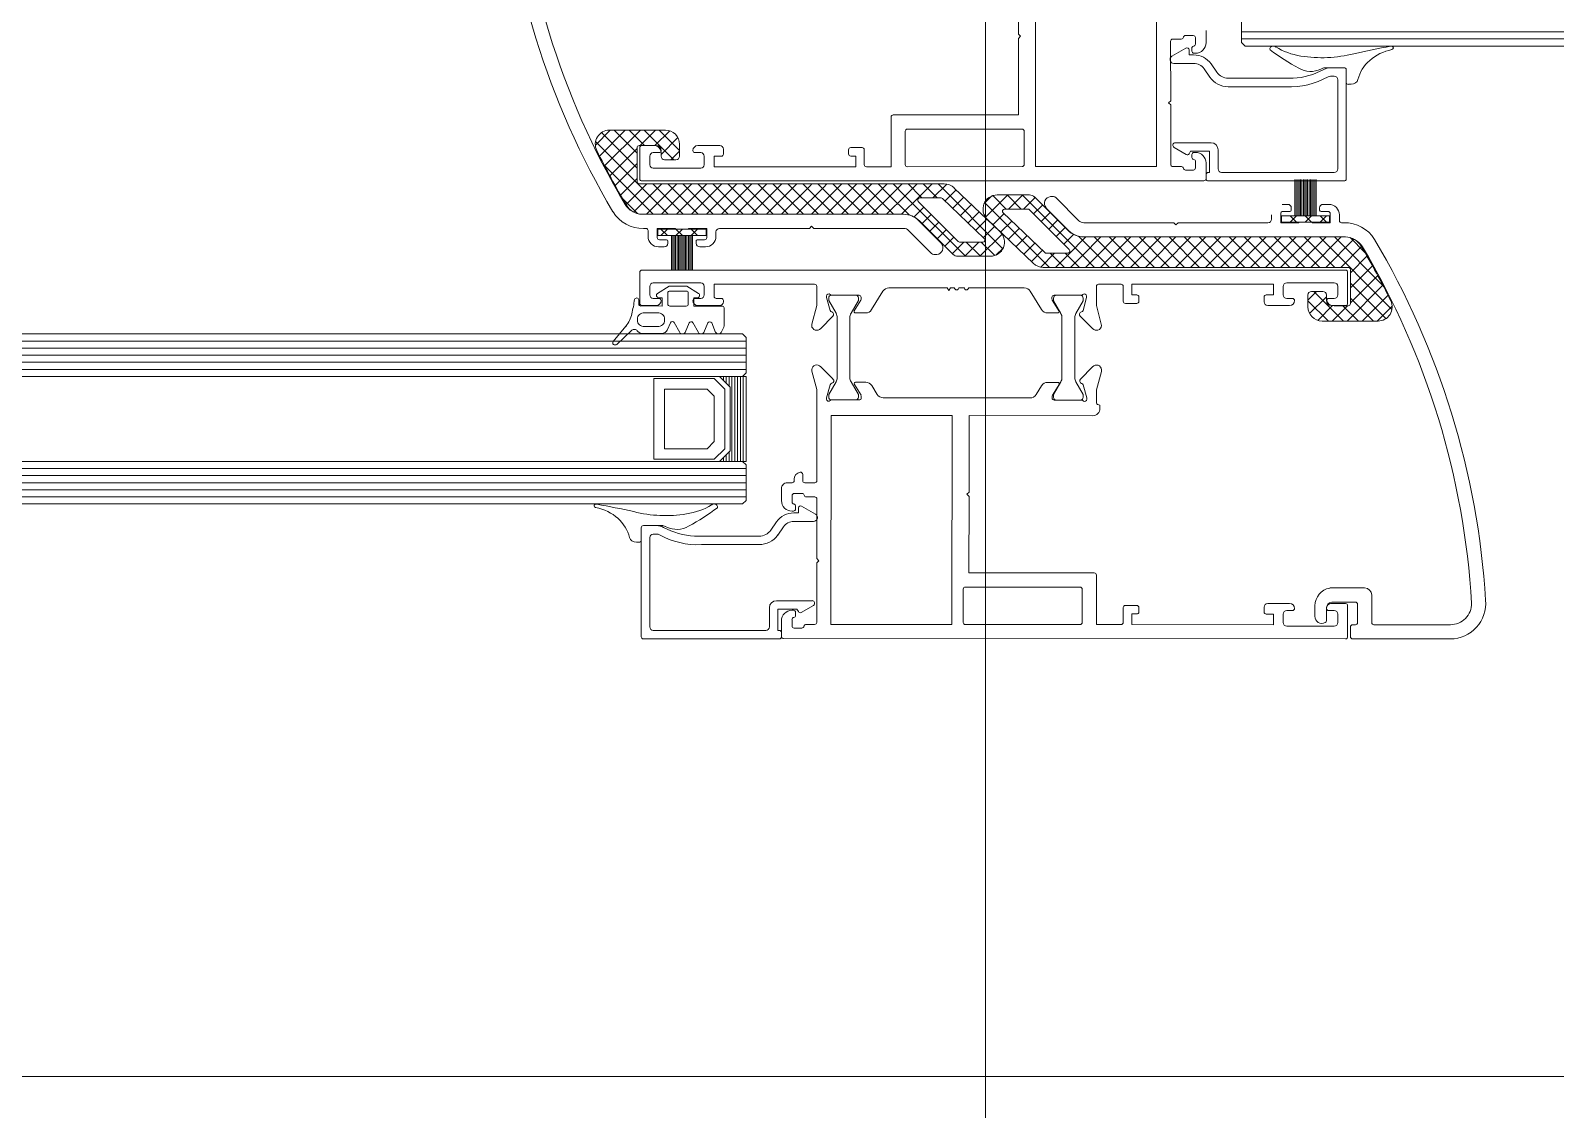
# Model space of a CAD drawing. Header units: centimetres. Extents: x 118932 to 154602, y -32682 to -23521.
# Drawn here: x 134402.04 to 134423.59, y -28094.11 to -28078.88 of the extents above; entities that cross this region are included whole.
import ezdxf

# ---------------------------------------------------------------- set-up
doc = ezdxf.new("R2010")
doc.units = ezdxf.units.CM
doc.header["$LTSCALE"] = 50
doc.header["$MEASUREMENT"] = 0
for name, color, linetype, lineweight, true_color in [('GEN_00_BL_Yazı', 7, 'Continuous', 0, 0x4f5250), ('GEN_02_TF_Pencere', 7, 'Continuous', 9, 0x6093ac), ('GEN_05_ML_Mermer', 7, 'Continuous', 9, 0x9d8692)]:
    doc.layers.add(name, color=color, linetype=linetype, lineweight=lineweight, true_color=true_color)
doc.layers.add('revizyon notlar', color=1, linetype='Continuous', lineweight=30)

# ---------------------------------------------------------------- blocks, each defined once
blk = doc.blocks.new('dkk')
at = {"layer": 'GEN_00_BL_Yazı'}
blk.add_line((-158.867, -26), (-158.867, 32.323), dxfattribs=at)
at = {"layer": 'GEN_02_TF_Pencere'}
for p, q in [((-158.401, -9.284), (-158.402, -8.204)), ((-158.162, -8.204), (-158.16, -11.154)), ((-156.45, -11.153), (-156.452, -8.203)), ((-155.25, -9.401), (-155.25, -8.901)), ((-155.751, -9.233), (-155.751, -9.403)), ((-155.25, -9.251), (-12.57, -9.251)), ((-158.371, -9.314), (-158.401, -9.284)), ((-158.401, -9.344), (-158.371, -9.314)), ((-158.4, -10.424), (-158.401, -9.344)), ((-156.251, -9.383), (-156.25, -10.223)), ((-156.1, -9.353), (-156.221, -9.353)), ((-155.931, -9.303), (-156.041, -9.303)), ((-155.901, -9.423), (-155.901, -9.333)), ((-155.25, -9.351), (-12.57, -9.351)), ((-155.2, -9.451), (-155.25, -9.401)), ((-155.2, -9.451), (-12.62, -9.451)), ((-156.233, -9.595), (-156.035, -9.481)), ((-155.99, -9.507), (-155.99, -9.577)), ((-155.99, -9.577), (-155.926, -9.577)), ((-155.951, -9.523), (-155.951, -9.482)), ((-155.901, -9.553), (-155.921, -9.553)), ((-155.926, -9.697), (-156.205, -9.697)), ((-155.698, -9.89), (-155.779, -9.774)), ((-155.68, -9.705), (-155.599, -9.821)), ((-155.436, -9.906), (-154.522, -9.906)), ((-153.94, -9.877), (-153.992, -9.877)), ((-153.989, -9.757), (-153.8, -9.757)), ((-153.77, -9.787), (-153.77, -11.327)), ((-154.62, -10.026), (-155.436, -10.026)), ((-153.89, -11.187), (-153.89, -9.927)), ((-156.25, -10.223), (-156.28, -10.253)), ((-156.28, -10.253), (-156.25, -10.283)), ((-156.25, -10.283), (-156.25, -11.123)), ((-160.2, -11.155), (-160.2, -10.455)), ((-160.17, -10.425), (-158.4, -10.424)), ((-160, -10.655), (-160, -11.125)), ((-158.35, -10.624), (-159.97, -10.625)), ((-158.329, -10.632), (-158.329, -10.632)), ((-158.32, -11.124), (-158.32, -10.654)), ((-163.75, -11.327), (-163.75, -10.887)), ((-163.72, -10.857), (-163.52, -10.857)), ((-163.48, -10.957), (-163.56, -10.957)), ((-162.89, -10.957), (-162.97, -10.957)), ((-162.93, -10.857), (-162.62, -10.857)), ((-162.57, -10.907), (-162.57, -10.977)), ((-160.8, -10.975), (-160.8, -10.915)), ((-160.77, -10.885), (-160.61, -10.885)), ((-160.58, -10.915), (-160.58, -11.125)), ((-156.031, -10.983), (-156.202, -10.885)), ((-156.184, -10.817), (-155.68, -10.817)), ((-155.97, -10.937), (-155.99, -10.972)), ((-155.7, -10.937), (-155.97, -10.937)), ((-155.95, -11.024), (-155.95, -10.983)), ((-155.92, -10.953), (-155.9, -10.953)), ((-155.7, -11.237), (-155.7, -10.937)), ((-155.58, -10.917), (-155.58, -11.187)), ((-163.61, -11.007), (-163.61, -11.127)), ((-163.56, -11.177), (-162.89, -11.177)), ((-162.84, -11.127), (-162.84, -11.007)), ((-162.6, -11.007), (-162.7, -11.007)), ((-162.7, -11.007), (-162.7, -11.157)), ((-162.7, -11.157), (-160.7, -11.155)), ((-160.7, -11.005), (-160.77, -11.005)), ((-160.7, -11.155), (-160.7, -11.005)), ((-160.55, -11.155), (-160.2, -11.155)), ((-159.97, -11.155), (-158.35, -11.154)), ((-158.16, -11.154), (-156.45, -11.153)), ((-158.16, -11.154), (-158.16, -11.154)), ((-156.22, -11.153), (-156.099, -11.153)), ((-156.04, -11.203), (-155.93, -11.203)), ((-155.9, -11.173), (-155.9, -11.083)), ((-155.75, -11.103), (-155.75, -11.323)), ((-155.78, -11.353), (-163.72, -11.357)), ((-155.78, -11.353), (-155.78, -11.353)), ((-155.75, -11.327), (-155.75, -11.267)), ((-155.72, -11.237), (-155.7, -11.237)), ((-153.8, -11.357), (-155.72, -11.357)), ((-155.53, -11.237), (-153.94, -11.237)), ((-154.496, -11.847), (-154.496, -11.337)), ((-154.476, -11.847), (-154.476, -11.337)), ((-154.456, -11.847), (-154.456, -11.337)), ((-154.436, -11.847), (-154.436, -11.337)), ((-154.416, -11.847), (-154.416, -11.337)), ((-154.396, -11.847), (-154.396, -11.337)), ((-154.376, -11.847), (-154.376, -11.337)), ((-154.356, -11.847), (-154.356, -11.337)), ((-154.336, -11.847), (-154.336, -11.337)), ((-154.316, -11.847), (-154.316, -11.337)), ((-154.296, -11.847), (-154.296, -11.337)), ((-154.276, -11.847), (-154.276, -11.337)), ((-154.256, -11.847), (-154.256, -11.337)), ((-154.236, -11.847), (-154.236, -11.337)), ((-154.216, -11.847), (-154.216, -11.337)), ((-154.196, -11.847), (-154.196, -11.337)), ((-153.8, -11.357), (-153.8, -11.357)), ((-154.006, -11.847), (-154.686, -11.847)), ((-154.686, -11.847), (-154.686, -11.937)), ((-154.473, -11.937), (-154.563, -11.847)), ((-154.473, -11.847), (-154.563, -11.937)), ((-154.261, -11.937), (-154.351, -11.847)), ((-154.261, -11.847), (-154.351, -11.937)), ((-154.049, -11.937), (-154.139, -11.847)), ((-154.049, -11.847), (-154.139, -11.937)), ((-154.006, -11.937), (-154.006, -11.847)), ((-154.006, -11.847), (-154.006, -11.847)), ((-162.814, -12.037), (-163.494, -12.037)), ((-163.494, -12.037), (-163.494, -12.127)), ((-163.451, -12.037), (-163.361, -12.127)), ((-163.451, -12.127), (-163.361, -12.037)), ((-163.239, -12.037), (-163.149, -12.127)), ((-163.239, -12.127), (-163.149, -12.037)), ((-163.027, -12.037), (-162.937, -12.127)), ((-163.027, -12.127), (-162.937, -12.037)), ((-162.815, -12.036), (-162.814, -12.038)), ((-162.814, -12.127), (-162.814, -12.037)), ((-154.685, -11.938), (-154.686, -11.936)), ((-154.686, -11.937), (-154.006, -11.937)), ((-163.494, -12.127), (-162.814, -12.127)), ((-163.494, -12.127), (-163.494, -12.127)), ((-163.304, -12.127), (-163.304, -12.615)), ((-163.284, -12.127), (-163.284, -12.615)), ((-163.264, -12.127), (-163.264, -12.615)), ((-163.244, -12.127), (-163.244, -12.615)), ((-163.224, -12.127), (-163.224, -12.615)), ((-163.204, -12.127), (-163.204, -12.615)), ((-163.184, -12.127), (-163.184, -12.615)), ((-163.164, -12.127), (-163.164, -12.615)), ((-163.144, -12.127), (-163.144, -12.615)), ((-163.124, -12.127), (-163.124, -12.615)), ((-163.104, -12.127), (-163.104, -12.615)), ((-163.084, -12.127), (-163.084, -12.615)), ((-163.064, -12.127), (-163.064, -12.615)), ((-163.044, -12.127), (-163.044, -12.615)), ((-163.024, -12.127), (-163.024, -12.615)), ((-163.004, -12.127), (-163.004, -12.615)), ((-163.498, -12.944), (-163.334, -12.841)), ((-163.334, -12.841), (-163.084, -12.841)), ((-163.095, -12.911), (-163.325, -12.911)), ((-163.084, -12.841), (-162.921, -12.945)), ((-163.765, -13.035), (-163.765, -13.096)), ((-163.735, -13.122), (-163.435, -13.123)), ((-163.435, -13.008), (-163.475, -13.008)), ((-163.435, -13.123), (-163.435, -13.008)), ((-163.355, -12.938), (-163.355, -13.096)), ((-163.346, -13.115), (-163.346, -13.115)), ((-163.325, -13.123), (-163.095, -13.123)), ((-163.065, -13.097), (-163.065, -12.938)), ((-162.945, -13.009), (-162.985, -13.008)), ((-162.985, -13.008), (-162.985, -13.123)), ((-162.985, -13.123), (-162.59, -13.123)), ((-163.785, -13.306), (-163.785, -13.325)), ((-163.499, -13.218), (-163.685, -13.218)), ((-163.4, -13.325), (-163.4, -13.306)), ((-163.4, -13.325), (-163.4, -13.325)), ((-163.185, -13.497), (-163.263, -13.357)), ((-162.921, -13.497), (-162.999, -13.357)), ((-162.56, -13.15), (-162.56, -13.401)), ((-304.63, -13.517), (-165.25, -13.517)), ((-162.3, -13.517), (-165.25, -13.517)), ((-164.127, -13.625), (-163.949, -13.409)), ((-163.864, -13.465), (-164.075, -13.664)), ((-163.451, -13.511), (-163.705, -13.511)), ((-163.685, -13.413), (-163.5, -13.413)), ((-163.318, -13.36), (-163.357, -13.454)), ((-163.357, -13.454), (-163.357, -13.454)), ((-163.054, -13.361), (-163.11, -13.494)), ((-162.79, -13.361), (-162.845, -13.494)), ((-162.679, -13.494), (-162.734, -13.361)), ((-162.571, -13.44), (-162.603, -13.497)), ((-162.25, -13.567), (-162.3, -13.517)), ((-162.25, -14.067), (-162.25, -13.567)), ((-304.68, -13.617), (-165.25, -13.617)), ((-304.68, -13.717), (-165.25, -13.717)), ((-162.25, -13.617), (-165.25, -13.617)), ((-162.25, -13.717), (-165.25, -13.717)), ((-304.68, -13.817), (-165.25, -13.817)), ((-304.68, -13.917), (-165.25, -13.917)), ((-162.25, -13.817), (-165.25, -13.817)), ((-162.25, -13.917), (-165.25, -13.917)), ((-304.68, -14.017), (-165.25, -14.017)), ((-304.68, -14.117), (-165.25, -14.117)), ((-162.25, -14.017), (-165.25, -14.017)), ((-162.3, -14.117), (-165.25, -14.117)), ((-162.7, -14.147), (-163.55, -14.147)), ((-163.55, -14.147), (-163.55, -15.287)), ((-162.55, -14.297), (-162.7, -14.147)), ((-162.475, -14.267), (-162.625, -14.117)), ((-162.625, -14.117), (-162.25, -14.117)), ((-162.61, -14.132), (-162.61, -14.117)), ((-162.57, -14.172), (-162.57, -14.117)), ((-162.53, -14.212), (-162.53, -14.117)), ((-162.49, -14.252), (-162.49, -14.117)), ((-162.45, -15.317), (-162.45, -14.117)), ((-162.41, -15.317), (-162.41, -14.117)), ((-162.37, -15.317), (-162.37, -14.117)), ((-162.33, -15.317), (-162.33, -14.117)), ((-162.3, -14.117), (-162.25, -14.067)), ((-162.29, -15.317), (-162.29, -14.117)), ((-162.25, -14.117), (-162.25, -15.317)), ((-162.25, -15.317), (-162.25, -14.117)), ((-162.8, -14.297), (-163.4, -14.297)), ((-163.4, -14.297), (-163.4, -15.137)), ((-162.7, -14.397), (-162.8, -14.297)), ((-162.7, -15.037), (-162.7, -14.397)), ((-162.55, -15.137), (-162.55, -14.297)), ((-162.475, -15.167), (-162.475, -14.267)), ((-162.8, -15.137), (-162.7, -15.037)), ((-163.55, -15.287), (-162.7, -15.287)), ((-163.4, -15.137), (-162.8, -15.137)), ((-162.7, -15.287), (-162.55, -15.137)), ((-162.625, -15.317), (-162.475, -15.167)), ((-162.57, -15.317), (-162.57, -15.262)), ((-162.53, -15.317), (-162.53, -15.222)), ((-162.49, -15.317), (-162.49, -15.182)), ((-304.68, -15.317), (-165.25, -15.317)), ((-304.68, -15.417), (-165.25, -15.417)), ((-162.3, -15.317), (-165.25, -15.317)), ((-162.25, -15.417), (-165.25, -15.417)), ((-162.25, -15.317), (-162.625, -15.317)), ((-162.61, -15.317), (-162.61, -15.302)), ((-162.25, -15.367), (-162.3, -15.317)), ((-162.25, -15.317), (-162.25, -15.317)), ((-162.25, -15.867), (-162.25, -15.367)), ((-304.68, -15.517), (-165.25, -15.517)), ((-304.68, -15.617), (-165.25, -15.617)), ((-304.68, -15.717), (-165.25, -15.717)), ((-162.25, -15.517), (-165.25, -15.517)), ((-162.25, -15.617), (-165.25, -15.617)), ((-162.25, -15.717), (-165.25, -15.717)), ((-304.68, -15.817), (-165.25, -15.817)), ((-304.63, -15.917), (-165.25, -15.917)), ((-162.25, -15.817), (-165.25, -15.817)), ((-162.3, -15.917), (-165.25, -15.917)), ((-162.702, -15.917), (-162.715, -15.919)), ((-162.3, -15.917), (-162.25, -15.867)), ((-163.73, -16.433), (-163.73, -16.248)), ((-163.7, -16.223), (-163.439, -16.223)), ((-163.39, -16.234), (-163.37, -16.243)), ((-163.798, -16.458), (-163.76, -16.458)), ((-163.76, -16.458), (-163.76, -16.458))]:
    blk.add_line(p, q, dxfattribs=at)
at = {"layer": 'GEN_02_TF_Pencere', "extrusion": (0, 0, -1)}
for p, q in [((-154.798, -9.451), (-154.785, -9.453)), ((-154.11, -9.768), (-154.13, -9.777)), ((-153.8, -9.757), (-154.061, -9.757)), ((-153.77, -9.967), (-153.77, -9.782)), ((-153.702, -9.992), (-153.74, -9.992)), ((-153.74, -9.992), (-153.74, -9.992)), ((-164.378, -10.851), (-164.167, -10.639)), ((-164.32, -11.005), (-163.955, -10.639)), ((-163.789, -11.175), (-164.291, -10.673)), ((-164.248, -11.145), (-163.742, -10.639)), ((-163.389, -10.639), (-164.179, -10.639)), ((-163.789, -10.963), (-164.113, -10.639)), ((-163.685, -10.856), (-163.901, -10.639)), ((-163.747, -10.856), (-163.53, -10.639)), ((-163.271, -11.057), (-163.689, -10.639)), ((-163.536, -10.857), (-163.328, -10.649)), ((-163.189, -10.927), (-163.477, -10.639)), ((-163.45, -10.983), (-163.212, -10.745)), ((-163.35, -11.827), (-164.375, -10.801)), ((-164.175, -11.284), (-163.789, -10.898)), ((-163.789, -11.367), (-163.789, -10.887)), ((-163.759, -10.856), (-163.559, -10.856)), ((-163.45, -10.947), (-163.45, -11.007)), ((-163.312, -11.057), (-163.189, -10.934)), ((-163.189, -11.007), (-163.189, -10.839)), ((-163.562, -11.827), (-164.253, -11.135)), ((-164.1, -11.421), (-163.789, -11.11)), ((-163.4, -11.057), (-163.239, -11.057)), ((-164.023, -11.557), (-163.789, -11.322)), ((-163.945, -11.691), (-163.652, -11.397)), ((-163.838, -11.795), (-163.44, -11.397)), ((-159.45, -11.397), (-163.759, -11.397)), ((-163.657, -11.827), (-163.228, -11.397)), ((-163.137, -11.827), (-163.567, -11.397)), ((-163.445, -11.827), (-163.015, -11.397)), ((-162.925, -11.827), (-163.355, -11.397)), ((-163.233, -11.827), (-162.803, -11.397)), ((-162.713, -11.827), (-163.143, -11.397)), ((-163.021, -11.827), (-162.591, -11.397)), ((-162.501, -11.827), (-162.931, -11.397)), ((-162.809, -11.827), (-162.379, -11.397)), ((-162.289, -11.827), (-162.719, -11.397)), ((-162.597, -11.827), (-162.167, -11.397)), ((-162.077, -11.827), (-162.507, -11.397)), ((-162.385, -11.827), (-161.955, -11.397)), ((-161.865, -11.827), (-162.295, -11.397)), ((-162.173, -11.827), (-161.743, -11.397)), ((-161.652, -11.827), (-162.082, -11.397)), ((-161.96, -11.827), (-161.537, -11.404)), ((-161.44, -11.827), (-161.87, -11.397)), ((-161.228, -11.827), (-161.658, -11.397)), ((-161.537, -11.404), (-161.53, -11.397)), ((-161.428, -11.415), (-161.446, -11.397)), ((-161.016, -11.827), (-161.428, -11.415)), ((-161.345, -11.424), (-161.318, -11.397)), ((-161.192, -11.439), (-161.234, -11.397)), ((-161.152, -11.443), (-161.106, -11.397)), ((-160.956, -11.463), (-161.022, -11.397)), ((-160.96, -11.463), (-160.894, -11.397)), ((-160.719, -11.487), (-160.81, -11.397)), ((-160.767, -11.482), (-160.682, -11.397)), ((-160.483, -11.511), (-160.598, -11.397)), ((-160.575, -11.502), (-160.47, -11.397)), ((-160.247, -11.536), (-160.385, -11.397)), ((-160.382, -11.522), (-160.258, -11.397)), ((-160.19, -11.541), (-160.046, -11.397)), ((-160.011, -11.56), (-160.173, -11.397)), ((-159.997, -11.561), (-159.833, -11.397)), ((-159.774, -11.584), (-159.961, -11.397)), ((-159.805, -11.581), (-159.621, -11.397)), ((-159.549, -11.597), (-159.749, -11.397)), ((-159.609, -11.597), (-159.413, -11.401)), ((-158.621, -12.313), (-159.537, -11.397)), ((-159.45, -11.397), (-159.45, -11.397)), ((-163.784, -11.817), (-163.995, -11.606)), ((-161.748, -11.827), (-161.345, -11.424)), ((-161.536, -11.827), (-161.152, -11.443)), ((-161.324, -11.827), (-160.96, -11.463)), ((-160.804, -11.827), (-161.192, -11.439)), ((-161.112, -11.827), (-160.767, -11.482)), ((-160.592, -11.827), (-160.956, -11.463)), ((-160.9, -11.827), (-160.575, -11.502)), ((-160.38, -11.827), (-160.719, -11.487)), ((-160.688, -11.827), (-160.382, -11.522)), ((-160.168, -11.827), (-160.483, -11.511)), ((-160.475, -11.827), (-160.19, -11.541)), ((-160.263, -11.827), (-159.997, -11.561)), ((-159.946, -11.836), (-160.247, -11.536)), ((-160.051, -11.827), (-159.805, -11.581)), ((-159.15, -12.42), (-160.011, -11.56)), ((-159.795, -11.597), (-159.493, -11.597)), ((-159.795, -11.597), (-159.795, -11.597)), ((-159.761, -11.597), (-159.774, -11.584)), ((-159.472, -11.605), (-158.883, -12.168)), ((-159.438, -11.638), (-159.282, -11.482)), ((-159.329, -11.741), (-159.173, -11.585)), ((-158.66, -12.075), (-159.309, -11.456)), ((-158.781, -11.57), (-158.886, -11.675)), ((-158.553, -11.554), (-158.867, -11.868)), ((-158.764, -11.564), (-158.574, -11.754)), ((-158.244, -11.554), (-158.702, -11.554)), ((-158.562, -11.554), (-158.362, -11.754)), ((-158.341, -11.554), (-158.541, -11.754)), ((-158.35, -11.554), (-157.489, -12.414)), ((-158.166, -11.591), (-158.329, -11.754)), ((-157.703, -12.053), (-158.173, -11.583)), ((-157.948, -11.578), (-157.905, -11.578)), ((-157.87, -11.593), (-157.548, -11.918)), ((-164.129, -11.792), (-164.129, -11.792)), ((-163.719, -11.827), (-160.023, -11.827)), ((-163.718, -11.827), (-160.023, -11.827)), ((-159.875, -11.863), (-159.738, -11.726)), ((-159.254, -12.211), (-159.817, -11.648)), ((-159.759, -11.959), (-159.632, -11.832)), ((-159.221, -11.845), (-159.064, -11.689)), ((-159.112, -11.949), (-158.956, -11.792)), ((-158.879, -11.661), (-157.963, -12.577)), ((-158.605, -11.818), (-158.761, -11.975)), ((-158.028, -12.369), (-158.617, -11.806)), ((-158.597, -11.754), (-158.268, -11.754)), ((-158.246, -11.763), (-157.683, -12.326)), ((-158.06, -11.697), (-158.186, -11.823)), ((-157.954, -11.803), (-158.08, -11.929)), ((-157.689, -12.059), (-158.012, -11.734)), ((-154.826, -11.897), (-154.826, -11.837)), ((-154.696, -11.817), (-154.696, -11.947)), ((-154.676, -11.687), (-154.596, -11.687)), ((-154.566, -11.787), (-154.666, -11.787)), ((-154.546, -11.737), (-154.546, -11.767)), ((-154.146, -11.767), (-154.146, -11.737)), ((-154.026, -11.787), (-154.126, -11.787)), ((-154.096, -11.687), (-154.016, -11.687)), ((-153.996, -11.947), (-153.996, -11.817)), ((-153.866, -11.837), (-153.866, -11.917)), ((-163.664, -12.027), (-163.699, -12.027)), ((-163.634, -12.137), (-163.634, -12.057)), ((-163.252, -12.027), (-163.504, -12.027)), ((-163.504, -12.027), (-163.504, -12.157)), ((-163.074, -12.037), (-163.234, -12.037)), ((-162.804, -12.027), (-163.057, -12.027)), ((-162.804, -12.157), (-162.804, -12.027)), ((-161.354, -12.027), (-162.624, -12.027)), ((-161.324, -11.997), (-161.354, -12.027)), ((-161.294, -12.027), (-161.324, -11.997)), ((-160.023, -12.027), (-161.294, -12.027)), ((-159.63, -12.381), (-159.952, -12.056)), ((-159.811, -11.915), (-159.489, -12.24)), ((-159.797, -11.921), (-159.327, -12.391)), ((-159.653, -12.065), (-159.526, -11.938)), ((-159.546, -12.171), (-159.42, -12.045)), ((-159.004, -12.052), (-158.847, -11.896)), ((-158.895, -12.156), (-158.739, -12)), ((-158.84, -11.899), (-158.191, -12.518)), ((-158.496, -11.922), (-158.653, -12.078)), ((-158.388, -12.025), (-158.544, -12.182)), ((-157.847, -11.909), (-157.974, -12.036)), ((-157.741, -12.015), (-157.868, -12.142)), ((-157.477, -11.947), (-156.206, -11.947)), ((-156.206, -11.947), (-156.176, -11.977)), ((-156.176, -11.977), (-156.146, -11.947)), ((-156.146, -11.947), (-154.876, -11.947)), ((-154.696, -11.947), (-154.443, -11.947)), ((-154.426, -11.937), (-154.266, -11.937)), ((-154.248, -11.947), (-153.996, -11.947)), ((-153.836, -11.947), (-153.801, -11.947)), ((-163.474, -12.187), (-163.374, -12.187)), ((-163.354, -12.207), (-163.354, -12.237)), ((-162.954, -12.237), (-162.954, -12.207)), ((-162.934, -12.187), (-162.834, -12.187)), ((-162.674, -12.077), (-162.674, -12.137)), ((-159.44, -12.277), (-159.314, -12.151)), ((-159.334, -12.383), (-159.171, -12.22)), ((-158.903, -12.22), (-159.232, -12.22)), ((-159.159, -12.42), (-158.959, -12.22)), ((-158.938, -12.42), (-159.138, -12.22)), ((-158.947, -12.42), (-158.633, -12.106)), ((-158.736, -12.41), (-158.926, -12.22)), ((-158.279, -12.129), (-158.436, -12.285)), ((-158.171, -12.233), (-158.327, -12.389)), ((-157.625, -12.111), (-157.762, -12.248)), ((-157.449, -12.147), (-157.695, -12.393)), ((-157.554, -12.138), (-157.253, -12.438)), ((-157.237, -12.147), (-157.503, -12.413)), ((-153.781, -12.147), (-157.477, -12.147)), ((-153.782, -12.147), (-157.477, -12.147)), ((-157.332, -12.147), (-157.017, -12.463)), ((-157.025, -12.147), (-157.31, -12.433)), ((-157.12, -12.147), (-156.781, -12.487)), ((-156.812, -12.147), (-157.118, -12.452)), ((-156.6, -12.147), (-156.925, -12.472)), ((-156.908, -12.147), (-156.544, -12.511)), ((-156.388, -12.147), (-156.733, -12.492)), ((-156.696, -12.147), (-156.308, -12.535)), ((-156.176, -12.147), (-156.54, -12.511)), ((-156.484, -12.147), (-156.072, -12.559)), ((-155.964, -12.147), (-156.348, -12.531)), ((-156.272, -12.147), (-155.842, -12.577)), ((-155.752, -12.147), (-156.155, -12.55)), ((-156.06, -12.147), (-155.63, -12.577)), ((-155.54, -12.147), (-155.963, -12.57)), ((-155.848, -12.147), (-155.418, -12.577)), ((-155.327, -12.147), (-155.757, -12.577)), ((-155.635, -12.147), (-155.205, -12.577)), ((-155.115, -12.147), (-155.545, -12.577)), ((-155.423, -12.147), (-154.993, -12.577)), ((-154.903, -12.147), (-155.333, -12.577)), ((-155.211, -12.147), (-154.781, -12.577)), ((-154.691, -12.147), (-155.121, -12.577)), ((-154.999, -12.147), (-154.569, -12.577)), ((-154.479, -12.147), (-154.909, -12.577)), ((-154.787, -12.147), (-154.357, -12.577)), ((-154.267, -12.147), (-154.697, -12.577)), ((-154.575, -12.147), (-154.145, -12.577)), ((-154.055, -12.147), (-154.485, -12.577)), ((-154.363, -12.147), (-153.933, -12.577)), ((-153.843, -12.147), (-154.272, -12.577)), ((-154.15, -12.147), (-153.125, -13.173)), ((-153.662, -12.179), (-154.06, -12.577)), ((-153.938, -12.147), (-153.247, -12.839)), ((-153.716, -12.157), (-153.505, -12.368)), ((-153.371, -12.182), (-153.371, -12.182)), ((-163.404, -12.287), (-163.484, -12.287)), ((-162.824, -12.287), (-162.904, -12.287)), ((-159.552, -12.396), (-159.595, -12.396)), ((-159.256, -12.42), (-158.798, -12.42)), ((-158.719, -12.404), (-158.614, -12.299)), ((-158.062, -12.336), (-158.218, -12.492)), ((-157.891, -12.377), (-158.087, -12.573)), ((-157.705, -12.377), (-158.007, -12.377)), ((-157.951, -12.377), (-157.751, -12.577)), ((-157.695, -12.393), (-157.879, -12.577)), ((-157.739, -12.377), (-157.726, -12.39)), ((-157.726, -12.39), (-157.539, -12.577)), ((-157.705, -12.377), (-157.705, -12.377)), ((-157.503, -12.413), (-157.667, -12.577)), ((-157.489, -12.414), (-157.327, -12.577)), ((-157.31, -12.433), (-157.454, -12.577)), ((-157.253, -12.438), (-157.115, -12.577)), ((-157.118, -12.452), (-157.242, -12.577)), ((-156.925, -12.472), (-157.03, -12.577)), ((-157.017, -12.463), (-156.903, -12.577)), ((-156.733, -12.492), (-156.818, -12.577)), ((-156.781, -12.487), (-156.69, -12.577)), ((-153.555, -12.283), (-153.848, -12.577)), ((-153.477, -12.417), (-153.711, -12.652)), ((-163.75, -12.645), (-163.75, -13.085)), ((-153.78, -12.615), (-163.72, -12.615)), ((-158.05, -12.577), (-153.741, -12.577)), ((-158.05, -12.577), (-158.05, -12.577)), ((-156.54, -12.511), (-156.606, -12.577)), ((-156.544, -12.511), (-156.478, -12.577)), ((-156.348, -12.531), (-156.394, -12.577)), ((-156.308, -12.535), (-156.266, -12.577)), ((-156.155, -12.55), (-156.182, -12.577)), ((-156.072, -12.559), (-156.054, -12.577)), ((-155.963, -12.57), (-155.97, -12.577)), ((-153.78, -12.615), (-153.78, -12.615)), ((-153.75, -13.085), (-153.75, -12.645)), ((-153.4, -12.553), (-153.711, -12.864)), ((-153.711, -12.607), (-153.711, -13.087)), ((-153.325, -12.69), (-153.711, -13.076)), ((-163.61, -12.965), (-163.61, -12.845)), ((-163.56, -12.795), (-162.89, -12.795)), ((-162.84, -12.845), (-162.84, -12.965)), ((-162.7, -12.985), (-162.7, -12.815)), ((-162.7, -12.815), (-161.28, -12.815)), ((-161.25, -12.845), (-161.25, -13.116)), ((-160.475, -13.173), (-160.316, -12.913)), ((-160.231, -12.865), (-159.407, -12.865)), ((-159.407, -12.865), (-159.385, -12.903)), ((-159.385, -12.903), (-159.363, -12.865)), ((-159.363, -12.865), (-159.305, -12.865)), ((-159.245, -12.865), (-159.165, -12.865)), ((-159.105, -12.865), (-158.319, -12.865)), ((-158.234, -12.913), (-158.075, -13.173)), ((-157.3, -13.116), (-157.3, -12.845)), ((-157.27, -12.815), (-156.95, -12.815)), ((-156.92, -12.845), (-156.92, -13.055)), ((-156.8, -12.965), (-156.8, -12.815)), ((-156.8, -12.815), (-154.8, -12.815)), ((-154.8, -12.815), (-154.8, -12.965)), ((-154.66, -12.965), (-154.66, -12.845)), ((-154.61, -12.795), (-153.94, -12.795)), ((-154.188, -12.917), (-154.311, -13.04)), ((-154.1, -12.917), (-154.261, -12.917)), ((-154.229, -12.917), (-153.811, -13.335)), ((-153.89, -12.845), (-153.89, -12.965)), ((-153.252, -12.829), (-153.758, -13.335)), ((-153.711, -12.799), (-153.209, -13.301)), ((-163.72, -13.115), (-163.52, -13.115)), ((-163.48, -13.015), (-163.56, -13.015)), ((-162.89, -13.015), (-162.97, -13.015)), ((-162.93, -13.115), (-162.62, -13.115)), ((-162.6, -13.015), (-162.67, -13.015)), ((-162.57, -13.065), (-162.57, -13.045)), ((-161.25, -13.116), (-161.32, -13.377)), ((-161.113, -13), (-161.113, -12.982)), ((-161.062, -13.185), (-161.113, -13)), ((-161.082, -13.009), (-161.082, -13.045)), ((-161.082, -13.045), (-160.978, -13.225)), ((-160.702, -12.969), (-161.042, -12.969)), ((-161.04, -12.97), (-160.653, -12.97)), ((-160.766, -13.225), (-160.662, -13.045)), ((-160.627, -13.038), (-160.72, -13.19)), ((-160.662, -13.045), (-160.662, -13.009)), ((-160.623, -13), (-160.623, -13.022)), ((-157.928, -13.022), (-157.928, -13)), ((-157.83, -13.19), (-157.923, -13.038)), ((-157.906, -13.047), (-157.906, -13.011)), ((-157.802, -13.227), (-157.906, -13.047)), ((-157.898, -12.97), (-157.511, -12.97)), ((-157.866, -12.971), (-157.526, -12.971)), ((-157.486, -13.047), (-157.59, -13.227)), ((-157.438, -13), (-157.489, -13.185)), ((-157.486, -13.011), (-157.486, -13.047)), ((-157.438, -12.982), (-157.438, -13)), ((-157.23, -13.377), (-157.3, -13.116)), ((-156.89, -13.085), (-156.73, -13.085)), ((-156.73, -12.965), (-156.8, -12.965)), ((-156.7, -13.055), (-156.7, -12.995)), ((-154.93, -12.995), (-154.93, -13.065)), ((-154.8, -12.965), (-154.9, -12.965)), ((-154.88, -13.115), (-154.57, -13.115)), ((-154.53, -13.015), (-154.61, -13.015)), ((-154.311, -12.967), (-154.311, -13.135)), ((-154.311, -13.047), (-154.023, -13.335)), ((-154.05, -12.991), (-154.288, -13.229)), ((-153.964, -13.117), (-154.172, -13.325)), ((-154.05, -13.027), (-154.05, -12.967)), ((-153.94, -13.015), (-154.02, -13.015)), ((-153.98, -13.115), (-153.78, -13.115)), ((-153.753, -13.118), (-153.97, -13.335)), ((-153.741, -13.118), (-153.941, -13.118)), ((-153.816, -13.118), (-153.599, -13.335)), ((-153.711, -13.011), (-153.387, -13.335)), ((-153.18, -12.969), (-153.545, -13.335)), ((-153.122, -13.123), (-153.333, -13.335)), ((-161.194, -13.439), (-161.023, -13.267)), ((-160.962, -13.285), (-160.962, -14.133)), ((-160.782, -14.133), (-160.782, -13.285)), ((-160.703, -13.22), (-160.56, -13.22)), ((-157.99, -13.22), (-157.847, -13.22)), ((-157.786, -14.134), (-157.786, -13.287)), ((-157.606, -13.287), (-157.606, -14.134)), ((-157.527, -13.267), (-157.356, -13.439)), ((-154.111, -13.335), (-153.321, -13.335)), ((-161.212, -13.452), (-161.194, -13.439)), ((-157.356, -13.439), (-157.338, -13.452)), ((-161.192, -13.979), (-161.21, -13.967)), ((-161.021, -14.152), (-161.192, -13.979)), ((-157.354, -13.982), (-157.525, -14.154)), ((-157.336, -13.969), (-157.354, -13.982)), ((-161.318, -14.042), (-161.248, -14.303)), ((-160.978, -14.193), (-161.082, -14.373)), ((-160.782, -14.133), (-160.782, -14.133)), ((-160.662, -14.373), (-160.766, -14.193)), ((-160.558, -14.199), (-160.701, -14.199)), ((-157.845, -14.2), (-157.988, -14.2)), ((-157.906, -14.374), (-157.802, -14.194)), ((-157.786, -14.134), (-157.786, -14.134)), ((-157.59, -14.194), (-157.486, -14.374)), ((-157.298, -14.305), (-157.228, -14.045)), ((-161.248, -14.303), (-161.249, -15.589)), ((-161.111, -14.419), (-161.06, -14.234)), ((-161.111, -14.437), (-161.111, -14.419)), ((-161.082, -14.373), (-161.082, -14.409)), ((-160.718, -14.229), (-160.625, -14.382)), ((-160.662, -14.409), (-160.662, -14.373)), ((-160.621, -14.397), (-160.621, -14.419)), ((-160.397, -14.371), (-160.473, -14.247)), ((-159.141, -14.42), (-160.312, -14.419)), ((-158.235, -14.42), (-159.141, -14.42)), ((-158.073, -14.248), (-158.149, -14.372)), ((-157.926, -14.42), (-157.926, -14.399)), ((-157.921, -14.383), (-157.828, -14.231)), ((-157.906, -14.411), (-157.906, -14.374)), ((-157.487, -14.236), (-157.436, -14.421)), ((-157.486, -14.374), (-157.486, -14.411)), ((-157.436, -14.421), (-157.436, -14.439)), ((-157.298, -14.492), (-157.298, -14.305)), ((-161.042, -14.449), (-160.702, -14.449)), ((-160.651, -14.449), (-161.038, -14.449)), ((-157.509, -14.451), (-157.896, -14.45)), ((-157.526, -14.451), (-157.866, -14.451)), ((-157.264, -14.517), (-157.284, -14.511)), ((-157.249, -14.571), (-157.249, -14.536)), ((-161.05, -17.619), (-161.048, -14.669)), ((-161.048, -14.669), (-159.338, -14.67)), ((-159.338, -14.67), (-159.34, -17.62)), ((-159.099, -15.75), (-159.098, -14.67)), ((-159.098, -14.67), (-157.349, -14.671)), ((-161.449, -15.589), (-161.449, -15.499)), ((-161.749, -15.699), (-161.749, -15.869)), ((-161.599, -15.619), (-161.669, -15.619)), ((-161.569, -15.568), (-161.569, -15.589)), ((-161.279, -15.619), (-161.419, -15.619)), ((-161.599, -15.889), (-161.599, -15.799)), ((-161.569, -15.769), (-161.459, -15.769)), ((-161.4, -15.819), (-161.279, -15.819)), ((-161.249, -15.849), (-161.25, -16.689)), ((-159.129, -15.78), (-159.099, -15.75)), ((-159.099, -15.81), (-159.129, -15.78)), ((-159.1, -16.89), (-159.099, -15.81)), ((-161.599, -16.019), (-161.579, -16.019)), ((-161.51, -16.043), (-161.574, -16.043)), ((-161.549, -15.989), (-161.549, -15.948)), ((-161.51, -15.973), (-161.51, -16.043)), ((-161.267, -16.061), (-161.465, -15.947)), ((-163.73, -16.253), (-163.73, -17.793)), ((-163.511, -16.223), (-163.7, -16.223)), ((-163.56, -16.343), (-163.508, -16.343)), ((-162.064, -16.372), (-162.978, -16.372)), ((-161.82, -16.171), (-161.901, -16.287)), ((-161.802, -16.356), (-161.721, -16.24)), ((-161.574, -16.163), (-161.295, -16.163)), ((-163.61, -17.653), (-163.61, -16.393)), ((-162.88, -16.492), (-162.064, -16.492)), ((-161.25, -16.689), (-161.22, -16.719)), ((-161.22, -16.719), (-161.25, -16.749)), ((-161.25, -16.749), (-161.25, -17.589)), ((-157.33, -16.891), (-159.1, -16.89)), ((-157.3, -17.621), (-157.3, -16.921)), ((-159.18, -17.59), (-159.18, -17.12)), ((-159.171, -17.098), (-159.171, -17.098)), ((-159.15, -17.09), (-157.53, -17.091)), ((-157.5, -17.121), (-157.5, -17.591)), ((-154.003, -17.104), (-153.51, -17.104)), ((-153.41, -17.204), (-153.41, -17.593)), ((-161.92, -17.383), (-161.92, -17.653)), ((-161.316, -17.283), (-161.82, -17.283)), ((-161.8, -17.703), (-161.8, -17.403)), ((-161.8, -17.403), (-161.53, -17.403)), ((-161.58, -17.419), (-161.6, -17.419)), ((-161.55, -17.49), (-161.55, -17.449)), ((-161.53, -17.403), (-161.51, -17.438)), ((-161.469, -17.449), (-161.298, -17.351)), ((-156.92, -17.381), (-156.92, -17.591)), ((-156.73, -17.351), (-156.89, -17.351)), ((-156.7, -17.441), (-156.7, -17.381)), ((-154.93, -17.373), (-154.93, -17.443)), ((-154.57, -17.323), (-154.88, -17.323)), ((-154.61, -17.423), (-154.53, -17.423)), ((-154.214, -17.503), (-154.214, -17.354)), ((-154.05, -17.393), (-154.05, -17.565)), ((-154.02, -17.423), (-153.94, -17.423)), ((-153.78, -17.323), (-153.98, -17.323)), ((-153.64, -17.304), (-153.975, -17.304)), ((-153.75, -17.793), (-153.75, -17.353)), ((-153.61, -17.593), (-153.61, -17.334)), ((-161.75, -17.569), (-161.75, -17.789)), ((-161.6, -17.639), (-161.6, -17.549)), ((-161.28, -17.619), (-161.401, -17.619)), ((-159.34, -17.62), (-161.05, -17.619)), ((-159.34, -17.62), (-159.34, -17.62)), ((-157.53, -17.621), (-159.15, -17.62)), ((-156.95, -17.621), (-157.3, -17.621)), ((-156.8, -17.621), (-156.8, -17.471)), ((-156.8, -17.471), (-156.73, -17.471)), ((-154.8, -17.623), (-156.8, -17.621)), ((-154.9, -17.473), (-154.8, -17.473)), ((-154.8, -17.473), (-154.8, -17.623)), ((-154.66, -17.593), (-154.66, -17.473)), ((-153.94, -17.643), (-154.61, -17.643)), ((-153.89, -17.473), (-153.89, -17.593)), ((-153.71, -17.793), (-153.71, -17.653)), ((-153.68, -17.623), (-153.64, -17.623)), ((-153.38, -17.623), (-152.299, -17.623)), ((-163.7, -17.823), (-161.78, -17.823)), ((-163.7, -17.823), (-163.7, -17.823)), ((-161.97, -17.703), (-163.56, -17.703)), ((-161.78, -17.703), (-161.8, -17.703)), ((-161.75, -17.793), (-161.75, -17.733)), ((-161.72, -17.819), (-153.78, -17.823)), ((-161.72, -17.819), (-161.72, -17.819)), ((-161.46, -17.669), (-161.57, -17.669)), ((-152.299, -17.823), (-153.68, -17.823))]:
    blk.add_line(p, q, dxfattribs=at)
for centre, radius, start, end in [((154.371, -5.996), 11.15, 329.2971, 356.6114), ((154.371, -5.996), 11.35, 329.2896, 356.4497), ((164.179, -10.839), 0.2, 333.8142, 90), ((163.389, -10.839), 0.2, 90, 180), ((154.371, -6.016), 11.129, 329.2979, 333.8143), ((163.758, -10.887), 0.0312, 359.6263, 87.7267), ((163.553, -10.959), 0.104, 86.8743, 173.2061), ((163.4, -11.007), 0.05, 270, 0), ((163.239, -11.007), 0.05, 180, 270), ((163.759, -11.367), 0.03, 270, 0), ((159.45, -11.597), 0.2, 89.9993, 135.0021), ((159.795, -11.627), 0.03, 314.999, 90), ((159.493, -11.627), 0.03, 90, 133.4851), ((158.702, -11.754), 0.2, 313.6643, 90), ((158.244, -11.654), 0.1, 90, 134.999), ((157.938, -11.673), 0.0953, 320.0462, 84.3242), ((157.905, -11.628), 0.05, 90.0001, 135), ((163.71, -11.536), 0.491, 268.7016, 328.5544), ((163.71, -11.536), 0.291, 271.6867, 328.3334), ((163.71, -11.556), 0.271, 271.7479, 328.2984), ((160.023, -12.127), 0.3, 90, 135), ((160.023, -12.147), 0.32, 90, 134.9999), ((158.597, -11.784), 0.03, 313.485, 90), ((158.268, -11.784), 0.03, 90, 134.999), ((154.666, -11.817), 0.03, 360, 90), ((154.596, -11.737), 0.05, 90, 180), ((154.566, -11.767), 0.02, 180, 270), ((154.096, -11.737), 0.05, 360, 90), ((154.126, -11.767), 0.02, 270, 0), ((154.026, -11.817), 0.03, 90, 180), ((154.016, -11.837), 0.15, 90, 180), ((163.664, -12.057), 0.03, 90, 180), ((163.234, -12.017), 0.02, 270, 330), ((163.074, -12.017), 0.02, 210, 270), ((162.624, -12.077), 0.05, 360, 90), ((160.023, -12.127), 0.1, 90, 134.9999), ((157.477, -11.827), 0.32, 270, 314.9999), ((157.477, -11.847), 0.3, 270, 315), ((157.477, -11.847), 0.1, 270, 314.9999), ((154.876, -11.897), 0.05, 180, 270), ((154.426, -11.957), 0.02, 30, 90), ((154.266, -11.957), 0.02, 90, 150), ((153.836, -11.917), 0.03, 270, 0), ((153.79, -12.438), 0.491, 88.7016, 148.5544), ((163.484, -12.137), 0.15, 270, 0), ((163.474, -12.157), 0.03, 270, 0), ((163.404, -12.237), 0.05, 180, 270), ((163.374, -12.207), 0.02, 90, 180), ((162.934, -12.207), 0.02, 360, 90), ((162.904, -12.237), 0.05, 270, 0), ((162.834, -12.157), 0.03, 180, 270), ((162.824, -12.137), 0.15, 180, 270), ((159.562, -12.301), 0.0953, 140.0462, 264.3242), ((159.232, -12.19), 0.03, 270, 314.999), ((158.903, -12.19), 0.03, 133.485, 270), ((158.798, -12.22), 0.2, 133.6643, 270), ((153.79, -12.418), 0.271, 91.7479, 148.2984), ((153.79, -12.438), 0.291, 91.6867, 148.3334), ((163.129, -17.958), 11.129, 149.2979, 153.8143), ((163.129, -17.978), 11.35, 149.2896, 176.4497), ((159.595, -12.346), 0.05, 270.0001, 315), ((159.256, -12.32), 0.1, 270, 314.999), ((158.007, -12.347), 0.03, 270, 313.4851), ((157.705, -12.347), 0.03, 134.999, 270), ((163.129, -17.978), 11.15, 149.2971, 176.6114), ((163.72, -12.645), 0.03, 360, 90), ((158.05, -12.377), 0.2, 269.9993, 315.0021), ((153.78, -12.645), 0.03, 90, 180), ((153.741, -12.607), 0.03, 90, 180), ((163.56, -12.845), 0.05, 360, 90), ((162.89, -12.845), 0.05, 90, 180), ((161.28, -12.845), 0.03, 90, 180), ((160.231, -12.965), 0.1, 31.3999, 90), ((159.275, -12.865), 0.03, 180, 0), ((159.135, -12.865), 0.03, 180, 0), ((158.319, -12.965), 0.1, 90, 148.6001), ((157.27, -12.845), 0.03, 360, 90), ((156.95, -12.845), 0.03, 90, 180), ((154.61, -12.845), 0.05, 360, 90), ((154.261, -12.967), 0.05, 360, 90), ((154.1, -12.967), 0.05, 90, 180), ((153.94, -12.845), 0.05, 90, 180), ((163.72, -13.085), 0.03, 270, 0), ((163.56, -12.965), 0.05, 270, 0), ((163.52, -13.045), 0.07, 180, 270), ((163.48, -13.045), 0.03, 90, 180), ((162.97, -13.045), 0.03, 360, 90), ((162.93, -13.045), 0.07, 270, 0), ((162.89, -12.965), 0.05, 180, 270), ((162.67, -12.985), 0.03, 270, 0), ((162.62, -13.065), 0.05, 180, 270), ((162.6, -13.045), 0.03, 90, 180), ((161.083, -12.982), 0.03, 0, 135.7878), ((161.042, -13.009), 0.04, 360, 90), ((161.04, -12.94), 0.03, 270.0085, 315.7667), ((160.702, -13.009), 0.04, 90.0001, 179.9999), ((160.653, -13), 0.0299, 89.8351, 180.1649), ((160.653, -13.022), 0.03, 180.0001, 211.4001), ((157.898, -13), 0.03, 360, 90), ((157.898, -13.022), 0.03, 328.6301, 359.993), ((157.866, -13.011), 0.04, 0.0001, 89.9999), ((157.526, -13.011), 0.04, 90, 180), ((157.511, -12.94), 0.03, 224.2123, 270.0001), ((157.468, -12.982), 0.03, 44.2142, 179.9963), ((156.89, -13.055), 0.03, 270, 0), ((156.73, -12.995), 0.03, 90, 180), ((156.73, -13.055), 0.03, 180, 270), ((154.9, -12.995), 0.03, 360, 90), ((154.88, -13.065), 0.05, 270, 0), ((154.61, -12.965), 0.05, 270, 0), ((154.57, -13.045), 0.07, 180, 270), ((154.53, -13.045), 0.03, 90, 180), ((154.111, -13.135), 0.2, 270, 0), ((154.02, -13.045), 0.03, 360, 90), ((153.947, -13.015), 0.104, 266.8743, 353.2061), ((153.98, -13.045), 0.07, 270, 0), ((153.94, -12.965), 0.05, 180, 270), ((153.78, -13.085), 0.03, 180, 270), ((153.742, -13.087), 0.0312, 179.6263, 267.7267), ((153.321, -13.135), 0.2, 153.8142, 270), ((161.033, -13.177), 0.03, 282.3178, 345.5945), ((161.046, -13.24), 0.0347, 101.807, 228.6356), ((161.082, -13.285), 0.12, 150.0001, 180), ((160.662, -13.285), 0.12, 360, 30.0001), ((160.703, -13.2), 0.02, 269.9851, 31.4175), ((160.554, -13.132), 0.0886, 207.1901, 274.2162), ((157.99, -13.12), 0.1, 270.0002, 328.5935), ((157.847, -13.2), 0.02, 148.6001, 270), ((157.906, -13.287), 0.12, 149.9999, 180), ((157.486, -13.287), 0.12, 0, 29.9999), ((157.504, -13.24), 0.0347, 311.3603, 78.1907), ((157.518, -13.177), 0.03, 194.4077, 257.7275), ((161.252, -13.395), 0.07, 234.9992, 14.9788), ((157.298, -13.395), 0.07, 164.9963, 305.0258), ((161.25, -14.024), 0.07, 345.0518, 125.0329), ((157.296, -14.026), 0.07, 55.0329, 195.014), ((161.031, -14.242), 0.03, 14.4226, 77.7638), ((161.044, -14.179), 0.0347, 131.3792, 258.2349), ((161.082, -14.133), 0.12, 180, 209.9999), ((160.662, -14.133), 0.12, 330.0001, 360), ((160.701, -14.219), 0.02, 328.633, 90.033), ((160.559, -14.299), 0.1, 90.0329, 148.6329), ((157.988, -14.3), 0.1, 31.4328, 90.0329), ((157.845, -14.22), 0.02, 90.0328, 211.4328), ((157.906, -14.134), 0.12, 180.0001, 210), ((157.486, -14.134), 0.12, 330.0001, 360), ((157.502, -14.181), 0.0347, 281.8309, 48.6866), ((157.516, -14.244), 0.03, 102.3019, 165.6431), ((161.042, -14.409), 0.04, 270, 0), ((160.702, -14.409), 0.04, 180.0001, 269.9999), ((160.651, -14.419), 0.03, 180.0328, 270.0329), ((160.651, -14.397), 0.03, 148.6326, 180.0325), ((160.312, -14.319), 0.1, 270.0328, 328.6329), ((158.235, -14.32), 0.1, 211.4328, 270.0329), ((157.896, -14.399), 0.03, 0.0331, 31.4331), ((157.896, -14.42), 0.03, 270.0328, 0.0329), ((157.866, -14.411), 0.04, 270, 359.9999), ((157.526, -14.411), 0.04, 180, 270), ((161.081, -14.437), 0.03, 224.2452, 0.0328), ((161.038, -14.479), 0.03, 44.2451, 90.0328), ((157.509, -14.481), 0.03, 90.0329, 135.8207), ((157.466, -14.439), 0.03, 180.0329, 315.8205), ((157.349, -14.571), 0.1, 180.0293, 270.0417), ((157.278, -14.492), 0.02, 284.9815, 0.053), ((157.269, -14.536), 0.02, 105.0375, 180.0083), ((161.469, -15.568), 0.1, 0.0329, 81.8197), ((161.479, -15.498), 0.0297, 81.2302, 180.6073), ((161.669, -15.699), 0.08, 0.0329, 90.033), ((161.599, -15.589), 0.03, 180.0329, 270.033), ((161.419, -15.589), 0.03, 270.0329, 0.033), ((161.279, -15.589), 0.03, 180.0328, 270.0329), ((161.599, -15.869), 0.15, 270.0329, 0.0329), ((161.569, -15.799), 0.03, 0.0329, 90.033), ((161.569, -15.889), 0.03, 279.627, 0.0328), ((161.578, -15.947), 0.0291, 98.1401, 181.5298), ((161.48, -15.973), 0.03, 0.0009, 120), ((161.459, -15.799), 0.03, 90.0329, 170.4388), ((161.4, -15.789), 0.0298, 269.7097, 350.7637), ((161.279, -15.849), 0.03, 90.0328, 180.0329), ((161.574, -16.343), 0.3, 35.0133, 89.9866), ((161.579, -15.989), 0.03, 180.0328, 270.0329), ((161.295, -16.109), 0.0546, 120, 270), ((163.7, -16.253), 0.03, 0.0001, 89.9999), ((163.56, -16.393), 0.05, 0.0001, 90), ((163.511, -16.423), 0.2, 90.0023, 118.9527), ((163.508, -16.413), 0.07, 90.0021, 119.0772), ((162.93, -15.373), 1.12, 267.4255, 299.0746), ((162.93, -15.373), 1, 272.7351, 298.9494), ((162.064, -16.172), 0.2, 215.0133, 269.9867), ((162.064, -16.172), 0.32, 215.0133, 269.9866), ((161.574, -16.343), 0.18, 35.0134, 89.9867), ((157.33, -16.921), 0.03, 90.0331, 180.033), ((159.15, -17.12), 0.03, 0.0328, 45.0327), ((159.15, -17.12), 0.03, 45.0327, 90.0326), ((157.53, -17.121), 0.03, 90.0329, 180.033), ((153.959, -17.355), 0.254, 0.1582, 80.0409), ((153.51, -17.204), 0.1, 90, 180), ((161.82, -17.383), 0.1, 0.0001, 89.9999), ((161.6, -17.569), 0.15, 0.0329, 90.0329), ((161.58, -17.449), 0.03, 90.0329, 180.033), ((161.484, -17.423), 0.03, 240, 329.9999), ((161.316, -17.319), 0.0361, 90, 240), ((156.89, -17.381), 0.03, 0.0329, 90.033), ((156.73, -17.381), 0.03, 90.0329, 180.033), ((156.73, -17.441), 0.03, 180.0328, 270.0329), ((154.88, -17.373), 0.05, 0.0328, 90.0329), ((154.9, -17.443), 0.03, 270.0328, 0.0329), ((154.61, -17.473), 0.05, 0.0328, 90.0329), ((154.57, -17.393), 0.07, 90.0329, 180.0329), ((154.53, -17.393), 0.03, 180.0329, 270.033), ((153.959, -17.393), 0.0907, 0.1582, 80.041), ((153.98, -17.393), 0.07, 0.0328, 90.0329), ((154.02, -17.393), 0.03, 270.0329, 0.033), ((153.94, -17.473), 0.05, 90.0328, 180.0329), ((153.78, -17.353), 0.03, 90.0329, 180.033), ((153.64, -17.334), 0.03, 90, 180), ((152.299, -17.323), 0.5, 174.4787, 270), ((152.299, -17.323), 0.3, 179.1788, 270), ((163.56, -17.653), 0.05, 270.0001, 0), ((161.97, -17.653), 0.05, 180, 269.9999), ((161.571, -17.548), 0.0295, 359.2206, 81.2528), ((161.57, -17.639), 0.03, 270.0328, 0.0329), ((161.58, -17.49), 0.03, 180.0214, 260.4388), ((161.46, -17.639), 0.03, 189.6271, 270.0329), ((161.401, -17.649), 0.03, 9.6244, 90.0339), ((161.28, -17.589), 0.03, 180.0329, 270.033), ((159.15, -17.59), 0.03, 270.0329, 0.033), ((157.53, -17.591), 0.03, 180.0328, 270.0329), ((156.95, -17.591), 0.03, 180.0328, 270.0329), ((154.61, -17.593), 0.05, 270.0328, 0.0329), ((154.114, -17.503), 0.1, 241.2651, 0.0257), ((154.08, -17.565), 0.03, 179.9999, 241.2907), ((153.94, -17.593), 0.05, 180.0328, 270.0329), ((153.68, -17.653), 0.03, 360, 90), ((153.64, -17.593), 0.03, 180, 270), ((153.38, -17.593), 0.03, 270, 0), ((163.7, -17.793), 0.03, 270.0001, 359.9999), ((161.78, -17.733), 0.03, 90.0027, 180), ((161.78, -17.793), 0.03, 180.0011, 270), ((161.72, -17.789), 0.03, 270.0328, 0.0329), ((153.78, -17.793), 0.03, 225.0329, 270.0328), ((153.78, -17.793), 0.03, 180.033, 225.033), ((153.68, -17.793), 0.03, 270, 0)]:
    blk.add_arc(centre, radius, start, end, dxfattribs=at)
at = {"layer": 'GEN_02_TF_Pencere'}
for centre, radius, start, end in [((-156.221, -9.383), 0.03, 90.0328, 180.0329), ((-156.1, -9.323), 0.0298, 269.7097, 350.7637), ((-156.041, -9.333), 0.03, 90.0329, 170.4388), ((-156.02, -9.507), 0.03, 0.0009, 120), ((-155.922, -9.481), 0.0291, 98.1401, 181.5298), ((-155.931, -9.333), 0.03, 0.0329, 90.033), ((-155.931, -9.423), 0.03, 279.627, 0.0328), ((-155.901, -9.403), 0.15, 270.0329, 0.0329), ((-156.205, -9.643), 0.0546, 120, 270), ((-155.921, -9.523), 0.03, 180.0328, 270.0329), ((-155.926, -9.877), 0.3, 35.0133, 89.9866), ((-155.926, -9.877), 0.18, 35.0134, 89.9867), ((-155.436, -9.706), 0.32, 215.0133, 269.9866), ((-155.436, -9.706), 0.2, 215.0133, 269.9867), ((-154.57, -8.907), 1.12, 267.4255, 299.0746), ((-154.57, -8.907), 1, 272.7351, 298.9494), ((-153.989, -9.957), 0.2, 90.0023, 118.9527), ((-153.992, -9.947), 0.07, 90.0021, 119.0772), ((-153.94, -9.927), 0.05, 0.0001, 90), ((-153.8, -9.787), 0.03, 0.0001, 89.9999), ((-160.17, -10.455), 0.03, 90.0331, 180.033), ((-159.97, -10.655), 0.03, 90.0329, 180.033), ((-158.35, -10.654), 0.03, 45.0327, 90.0326), ((-158.35, -10.654), 0.03, 0.0328, 45.0327), ((-163.72, -10.887), 0.03, 90.0329, 180.033), ((-163.56, -11.007), 0.05, 90.0328, 180.0329), ((-163.52, -10.927), 0.07, 0.0328, 90.0329), ((-163.48, -10.927), 0.03, 270.0329, 0.033), ((-162.93, -10.927), 0.07, 90.0329, 180.0329), ((-162.97, -10.927), 0.03, 180.0329, 270.033), ((-162.89, -11.007), 0.05, 0.0328, 90.0329), ((-162.62, -10.907), 0.05, 0.0328, 90.0329), ((-162.6, -10.977), 0.03, 270.0328, 0.0329), ((-160.77, -10.915), 0.03, 90.0329, 180.033), ((-160.77, -10.975), 0.03, 180.0328, 270.0329), ((-160.61, -10.915), 0.03, 0.0329, 90.033), ((-156.184, -10.853), 0.0361, 90, 240), ((-156.016, -10.957), 0.03, 240, 329.9999), ((-155.92, -10.983), 0.03, 90.0329, 180.033), ((-155.9, -11.103), 0.15, 0.0329, 90.0329), ((-155.68, -10.917), 0.1, 0.0001, 89.9999), ((-163.56, -11.127), 0.05, 180.0328, 270.0329), ((-162.89, -11.127), 0.05, 270.0328, 0.0329), ((-160.55, -11.125), 0.03, 180.0328, 270.0329), ((-159.97, -11.125), 0.03, 180.0328, 270.0329), ((-158.35, -11.124), 0.03, 270.0329, 0.033), ((-156.22, -11.123), 0.03, 180.0329, 270.033), ((-156.099, -11.183), 0.03, 9.6244, 90.0339), ((-156.04, -11.173), 0.03, 189.6271, 270.0329), ((-155.92, -11.024), 0.03, 180.0214, 260.4388), ((-155.93, -11.173), 0.03, 270.0328, 0.0329), ((-155.929, -11.082), 0.0295, 359.2206, 81.2528), ((-155.53, -11.187), 0.05, 180, 269.9999), ((-153.94, -11.187), 0.05, 270.0001, 0), ((-163.72, -11.327), 0.03, 180.033, 225.033), ((-163.72, -11.327), 0.03, 225.0329, 270.0328), ((-155.78, -11.323), 0.03, 270.0328, 0.0329), ((-155.72, -11.267), 0.03, 90.0027, 180), ((-155.72, -11.327), 0.03, 180.0011, 270), ((-153.8, -11.327), 0.03, 270.0001, 359.9999)]:
    blk.add_arc(centre, radius, start, end, dxfattribs=at)
for centre, major_axis, ratio, start_param, end_param in [((-154.798, -9.493), (-0.05, 0), 0.839387, -1.570583, 0.325144), ((-154.796, -9.484), (-0.0382, 0), 0.839387, 3.770676, 4.441675), ((-154.249, -8.866), (0.88, 0), 0.839387, 4.086507, 4.527649), ((-151.321, -16.729), (-8.856, 0), 0.839387, -1.36365, -1.303119), ((-153.134, -9.478), (0.03, 0), 0.839387, 0.000445, 1.852827), ((-153.134, -9.478), (-0.03, 0), 0.839387, 1.914632, 3.141556), ((-152.503, -7.275), (3.543, 0), 0.839387, 3.990064, 4.134382), ((-154.115, -8.316), (-1.549, 0), 0.839387, 1.378609, 1.866448), ((-152.975, -10.024), (0.64, 0), 0.839387, 1.805526, 2.955356), ((-154.274, -9.57), (0.286, 0), 0.839387, 4.098356, 5.241385), ((-154.061, -9.841), (0.1, 0), 0.839387, 1.57081, 2.088079), ((-153.8, -9.782), (0.03, 0), 0.839387, 0.000001, 1.570795), ((-153.74, -9.967), (0.03, 0), 0.839387, 3.141594, 4.712388), ((-153.702, -9.908), (0.1, 0), 0.839387, -1.570625, -0.201549), ((-163.325, -12.938), (0.03, 0), 0.881548, 1.569641, 3.140438), ((-163.095, -12.938), (-0.03, 0), 0.881548, 3.140435, 4.711233), ((-168.12, -12.505), (-4.337, 0), 0.881548, 2.949895, 3.003759), ((-163.795, -13.035), (0.03, 0), 0.881548, -0.001156, 2.96363), ((-163.735, -13.096), (0.03, 0), 0.881548, 3.140435, 4.711233), ((-163.475, -12.973), (-0.04, 0), 0.881548, -0.948289, 1.56964), ((-163.325, -13.096), (-0.03, 0), 0.881548, -0.001153, 0.784243), ((-163.325, -13.096), (-0.03, 0), 0.881548, 0.784243, 1.569639), ((-163.095, -13.097), (-0.03, 0), 0.881548, 1.569639, 3.140437), ((-162.945, -12.973), (-0.04, 0), 0.881548, 1.569642, 4.087571), ((-162.59, -13.15), (-0.03, 0), 0.881548, 3.140437, 4.711235), ((-164.353, -13.15), (-0.5, 0), 0.881548, 2.512106, 2.949893), ((-163.685, -13.306), (-0.1, 0), 0.881548, 4.711232, 6.28203), ((-163.685, -13.325), (-0.1, 0), 0.881548, -0.001157, 1.569641), ((-163.5, -13.325), (-0.1, 0), 0.881548, 1.569641, 3.140438), ((-163.5, -13.306), (-0.1, 0), 0.881548, 3.140436, 4.711234), ((-163.29, -13.369), (-0.03, 0), 0.881548, 3.628945, 5.929947), ((-163.026, -13.37), (-0.03, 0), 0.881548, 3.628943, 5.929945), ((-162.762, -13.37), (-0.03, 0), 0.881548, 3.490789, 5.931679), ((-163.829, -13.498), (-0.0509, 0), 0.881548, 3.745027, 5.454025), ((-163.705, -13.423), (-0.1, 0), 0.881548, 0.603434, 1.569641), ((-163.451, -13.423), (-0.1, 0), 0.881548, 1.569642, 2.178996), ((-163.451, -13.423), (0.1, 0), 0.881548, -0.962596, -0.353242), ((-163.148, -13.481), (-0.0413, 0), 0.881548, 0.458705, 2.776142), ((-162.884, -13.481), (-0.0413, 0), 0.881548, 0.458704, 2.776141), ((-162.64, -13.481), (0.0413, 0), 0.881548, 3.504733, 5.82217), ((-162.66, -13.401), (0.1, 0), 0.881548, -0.461015, -0.001156), ((-164.099, -13.642), (0.0344, 0), 0.881548, 2.526974, 5.481858)]:
    blk.add_ellipse(centre, major_axis=major_axis, ratio=ratio, start_param=start_param, end_param=end_param, dxfattribs=at)
at = {"layer": 'GEN_02_TF_Pencere', "extrusion": (0, 0, -1)}
for centre, major_axis, start_param, end_param in [((-164.366, -15.944), (-0.03, 0), 0.000445, 1.852827), ((-166.179, -23.195), (8.856, 0), -1.36365, -1.303119), ((-163.251, -15.332), (-0.88, 0), 4.086507, 4.527649), ((-162.704, -15.95), (0.0382, 0), 3.770676, 4.441675), ((-162.702, -15.959), (0.05, 0), -1.570583, 0.325144), ((-164.366, -15.944), (0.03, 0), 1.914632, 3.141556), ((-164.525, -16.49), (-0.64, 0), 1.805526, 2.955356), ((-163.385, -14.782), (1.549, 0), 1.378609, 1.866448), ((-164.997, -13.741), (-3.543, 0), 3.990064, 4.134382), ((-163.7, -16.248), (-0.03, 0), 0.000001, 1.570795), ((-163.439, -16.307), (-0.1, 0), 1.57081, 2.088079), ((-163.226, -16.036), (-0.286, 0), 4.098356, 5.241385), ((-163.798, -16.374), (-0.1, 0), -1.570625, -0.201549), ((-163.76, -16.433), (-0.03, 0), 3.141594, 4.712388)]:
    blk.add_ellipse(centre, major_axis=major_axis, ratio=0.839387, start_param=start_param, end_param=end_param, dxfattribs=at)
at = {"layer": 'GEN_05_ML_Mermer'}
blk.add_lwpolyline([(-317.25, 0), (0, 0), (0, -24), (-317.25, -24)], close=True, dxfattribs=at)
blk = doc.blocks.new('P25__')
at = {"layer": 'revizyon notlar', "rotation": 180}
blk.add_blockref('dkk', (57761.418, 9257.835, 0), dxfattribs=at)
blk = doc.blocks.new('DOGRAMA LEVEL 0 A BLOK')
at = {"rotation": 180}
blk.add_blockref('P25__', (57720.796, 9274.11, 0), dxfattribs=at)

msp = doc.modelspace()

# ---------------------------------------------------------------- block references
msp.add_blockref('DOGRAMA LEVEL 0 A BLOK', (134615.022, -28085.92))

doc.saveas('drawing.dxf')
